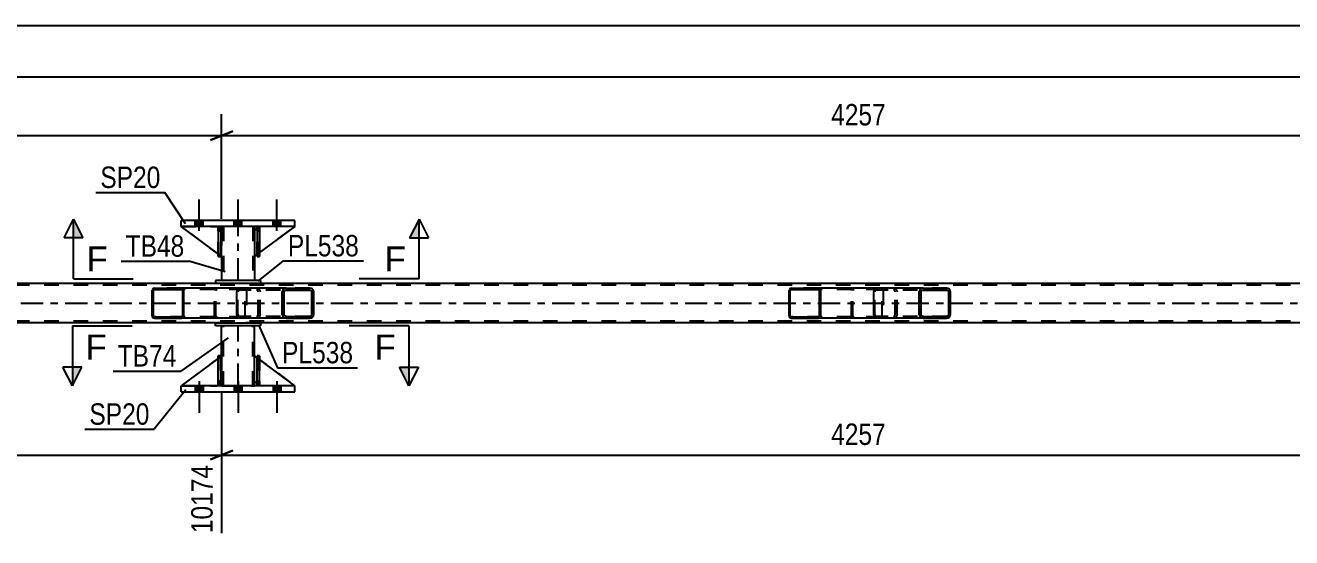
# Model space of a CAD drawing. Header units: millimetres. Extents: x 0 to 841, y 0 to 594.
# Drawn here: x 476 to 645.3, y 216.7 to 285.2 of the extents above; entities that cross this region are included whole.
import ezdxf

# ---------------------------------------------------------------- set-up
doc = ezdxf.new("R2010")
doc.units = ezdxf.units.MM
doc.linetypes.add('DXK_LINE_DOT2', pattern=[3.9198, 1.9599, -1.9599])
doc.linetypes.add('DXK_LINE_DOT3', pattern=[5.9187, 2.979, -0.9799, 0.9799, -0.9799])
doc.styles.add('Arial', font='ARIAL.TTF', dxfattribs={"height": 0.2})
doc.styles.add('Arial Narrow', font='ARIALN.TTF', dxfattribs={"height": 0.2})

# ---------------------------------------------------------------- blocks, each defined once
blk = doc.blocks.new('Part-814748373-2548 - 2466')
at = {"color": 2, "linetype": 'Continuous'}
for p, q in [((770.57, 250.69), (108.46, 250.69)), ((501.45, 245.41), (252.05, 245.41)), ((671.72, 245.41), (507.45, 245.41))]:
    blk.add_line(p, q, dxfattribs=at)
at = {"color": 7, "linetype": 'DXK_LINE_DOT2'}
for p, q in [((770.57, 250.45), (108.46, 250.45)), ((770.57, 245.65), (108.46, 245.65)), ((507.45, 245.41), (501.45, 245.41))]:
    blk.add_line(p, q, dxfattribs=at)
at = {"color": 7, "linetype": 'DXK_LINE_DOT3'}
blk.add_line((108.46, 248.05), (770.57, 248.05), dxfattribs=at)
blk = doc.blocks.new('Bolt-814748373-2501 - 2466')
at = {"linetype": 'Continuous'}
for points in [[(498.73, 258.3), (499.77, 258.3), (499.77, 259.1), (498.73, 259.1)], [(498.73, 258.3), (499.77, 258.3), (499.77, 259.1), (498.73, 259.1)], [(498.73, 258.3), (499.77, 258.3), (499.77, 259.1), (498.73, 259.1)], [(503.93, 258.3), (504.97, 258.3), (504.97, 259.1), (503.93, 259.1)], [(503.93, 258.3), (504.97, 258.3), (504.97, 259.1), (503.93, 259.1)], [(509.13, 258.3), (510.17, 258.3), (510.17, 259.1), (509.13, 259.1)], [(509.13, 258.3), (510.17, 258.3), (510.17, 259.1), (509.13, 259.1)], [(509.13, 258.3), (510.17, 258.3), (510.17, 259.1), (509.13, 259.1)]]:
    blk.add_hatch(color=1, dxfattribs=at).paths.add_polyline_path(points)
at = {"color": 1, "linetype": 'Continuous'}
for p, q in [((499.25, 257.7), (499.25, 261.9)), ((499.25, 257.7), (499.25, 261.9)), ((499.25, 257.7), (499.25, 261.9)), ((504.45, 257.7), (504.45, 261.9)), ((504.45, 257.7), (504.45, 261.9)), ((509.65, 257.7), (509.65, 261.9)), ((509.65, 257.7), (509.65, 261.9)), ((509.65, 257.7), (509.65, 261.9)), ((498.73, 258.3), (498.73, 259.1)), ((498.73, 258.3), (498.73, 259.1)), ((498.73, 258.3), (498.73, 259.1)), ((499.77, 258.3), (499.77, 259.1)), ((499.77, 258.3), (499.77, 259.1)), ((499.77, 258.3), (499.77, 259.1)), ((503.93, 258.3), (503.93, 259.1)), ((503.93, 258.3), (503.93, 259.1)), ((504.97, 258.3), (504.97, 259.1)), ((504.97, 258.3), (504.97, 259.1)), ((509.13, 258.3), (509.13, 259.1)), ((509.13, 258.3), (509.13, 259.1)), ((509.13, 258.3), (509.13, 259.1)), ((510.17, 258.3), (510.17, 259.1)), ((510.17, 258.3), (510.17, 259.1)), ((510.17, 258.3), (510.17, 259.1))]:
    blk.add_line(p, q, dxfattribs=at)
blk = doc.blocks.new('Bolt-814748373-2502 - 2466')
at = {"linetype": 'Continuous'}
for points in [[(499.77, 237.01), (498.73, 237.01), (498.73, 236.21), (499.77, 236.21)], [(499.77, 237.01), (498.73, 237.01), (498.73, 236.21), (499.77, 236.21)], [(499.77, 237.01), (498.73, 237.01), (498.73, 236.21), (499.77, 236.21)], [(504.97, 237.01), (503.93, 237.01), (503.93, 236.21), (504.97, 236.21)], [(504.97, 237.01), (503.93, 237.01), (503.93, 236.21), (504.97, 236.21)], [(510.17, 237.01), (509.13, 237.01), (509.13, 236.21), (510.17, 236.21)], [(510.17, 237.01), (509.13, 237.01), (509.13, 236.21), (510.17, 236.21)], [(510.17, 237.01), (509.13, 237.01), (509.13, 236.21), (510.17, 236.21)]]:
    blk.add_hatch(color=1, dxfattribs=at).paths.add_polyline_path(points)
at = {"color": 1, "linetype": 'Continuous'}
for p, q in [((498.73, 237.01), (498.73, 236.21)), ((498.73, 237.01), (498.73, 236.21)), ((498.73, 237.01), (498.73, 236.21)), ((499.25, 237.61), (499.25, 233.41)), ((499.25, 237.61), (499.25, 233.41)), ((499.25, 237.61), (499.25, 233.41)), ((499.77, 237.01), (499.77, 236.21)), ((499.77, 237.01), (499.77, 236.21)), ((499.77, 237.01), (499.77, 236.21)), ((503.93, 237.01), (503.93, 236.21)), ((503.93, 237.01), (503.93, 236.21)), ((504.45, 237.61), (504.45, 233.41)), ((504.45, 237.61), (504.45, 233.41)), ((504.97, 237.01), (504.97, 236.21)), ((504.97, 237.01), (504.97, 236.21)), ((509.13, 237.01), (509.13, 236.21)), ((509.13, 237.01), (509.13, 236.21)), ((509.13, 237.01), (509.13, 236.21)), ((509.65, 237.61), (509.65, 233.41)), ((509.65, 237.61), (509.65, 233.41)), ((509.65, 237.61), (509.65, 233.41)), ((510.17, 237.01), (510.17, 236.21)), ((510.17, 237.01), (510.17, 236.21)), ((510.17, 237.01), (510.17, 236.21))]:
    blk.add_line(p, q, dxfattribs=at)
blk = doc.blocks.new('Part-814748373-2606 - 2466')
at = {"color": 7, "linetype": 'DXK_LINE_DOT2'}
for p, q in [((502.25, 254.3), (496.85, 258.3)), ((496.85, 258.3), (501.65, 258.3)), ((501.65, 258.3), (502.25, 257.7)), ((502.25, 257.7), (501.65, 258.3)), ((502.25, 257.7), (502.25, 254.3)), ((502.25, 257.7), (502.25, 257.7)), ((502.25, 257.7), (502.25, 254.3))]:
    blk.add_line(p, q, dxfattribs=at)
blk = doc.blocks.new('Part-814748373-2532 - 2466')
at = {"linetype": 'Continuous'}
h = blk.add_hatch(dxfattribs=at)
h.set_pattern_fill('', scale=0.7, style=0, pattern_type=0)
h.set_pattern_definition([(45, (497.1944, 249.8544), (-1.57154, 1.57154), [])])
h.paths.add_polyline_path([(497.22, 249.73), (497.19, 249.85), (497.12, 249.96), (497.01, 250.03), (496.88, 250.05), (493.3, 250.05), (493.17, 250.03), (493.06, 249.96), (492.99, 249.85), (492.96, 249.73), (492.96, 246.37), (492.99, 246.25), (493.06, 246.15), (493.17, 246.08), (493.3, 246.05), (496.88, 246.05), (497.01, 246.08), (497.12, 246.15), (497.19, 246.25), (497.22, 246.37)])
h.paths.add_polyline_path([(497.04, 246.31), (497, 246.26), (496.94, 246.22), (496.88, 246.21), (493.3, 246.21), (493.24, 246.22), (493.18, 246.26), (493.15, 246.31), (493.13, 246.37), (493.13, 249.73), (493.15, 249.79), (493.18, 249.85), (493.24, 249.88), (493.3, 249.89), (496.88, 249.89), (496.94, 249.88), (497, 249.85), (497.04, 249.79), (497.05, 249.73), (497.05, 246.37)])
at = {"color": 2, "linetype": 'Continuous'}
for p, q in [((492.99, 249.85), (492.96, 249.73)), ((492.96, 246.37), (492.96, 249.73)), ((493.13, 249.73), (493.15, 249.79)), ((493.13, 246.37), (493.13, 249.73)), ((493.15, 249.79), (493.18, 249.85)), ((493.3, 250.05), (493.17, 250.03)), ((493.18, 249.85), (493.24, 249.88)), ((493.24, 249.88), (493.3, 249.89)), ((493.3, 250.05), (496.88, 250.05)), ((493.3, 249.89), (496.88, 249.89)), ((504.58, 250.05), (496.88, 250.05)), ((497.01, 250.03), (496.88, 250.05)), ((496.88, 249.89), (496.94, 249.88)), ((496.94, 249.88), (497, 249.85)), ((497, 249.85), (497.04, 249.79)), ((497.04, 249.79), (497.05, 249.73)), ((497.05, 246.37), (497.05, 249.73)), ((497.22, 249.73), (497.19, 249.85)), ((497.22, 246.37), (497.22, 249.73)), ((492.96, 246.37), (492.99, 246.25)), ((493.15, 246.31), (493.13, 246.37)), ((493.18, 246.26), (493.15, 246.31)), ((493.17, 246.08), (493.3, 246.05)), ((493.24, 246.22), (493.18, 246.26)), ((493.3, 246.21), (493.24, 246.22)), ((493.3, 246.21), (496.88, 246.21)), ((493.3, 246.05), (496.88, 246.05)), ((496.94, 246.22), (496.88, 246.21)), ((496.88, 246.05), (497.01, 246.08)), ((504.58, 246.05), (496.88, 246.05)), ((497, 246.26), (496.94, 246.22)), ((497.04, 246.31), (497, 246.26)), ((497.05, 246.37), (497.04, 246.31)), ((497.19, 246.25), (497.22, 246.37))]:
    blk.add_line(p, q, dxfattribs=at)
at = {"color": 7, "linetype": 'DXK_LINE_DOT2'}
for p, q in [((496.88, 250.05), (493.3, 250.05)), ((505.23, 249.89), (493.3, 249.89)), ((501.31, 249.73), (501.34, 249.85)), ((501.31, 246.37), (501.31, 249.73)), ((501.5, 249.79), (501.48, 249.73)), ((501.48, 246.37), (501.48, 249.73)), ((501.53, 249.85), (501.5, 249.79)), ((501.52, 250.03), (501.65, 250.05)), ((501.53, 249.85), (501.55, 249.85)), ((501.55, 249.85), (501.59, 249.88)), ((501.59, 249.88), (501.65, 249.89)), ((505.23, 250.05), (504.58, 250.05)), ((505.23, 250.05), (505.36, 250.03)), ((505.29, 249.88), (505.23, 249.89)), ((505.35, 249.85), (505.29, 249.88)), ((505.39, 249.79), (505.35, 249.85)), ((505.4, 249.73), (505.39, 249.79)), ((505.4, 246.37), (505.4, 249.73)), ((505.54, 249.85), (505.56, 249.76)), ((505.56, 249.76), (505.57, 249.73)), ((505.57, 249.73), (505.57, 246.37)), ((505.23, 246.21), (493.3, 246.21)), ((496.88, 246.05), (493.3, 246.05)), ((501.34, 246.25), (501.31, 246.37)), ((501.48, 246.37), (501.5, 246.31)), ((501.5, 246.31), (501.53, 246.26)), ((501.65, 246.05), (501.52, 246.08)), ((501.53, 246.26), (501.55, 246.25)), ((501.55, 246.25), (501.59, 246.22)), ((501.59, 246.22), (501.65, 246.21)), ((505.23, 246.05), (504.58, 246.05)), ((505.23, 246.21), (505.29, 246.22)), ((505.36, 246.08), (505.23, 246.05)), ((505.29, 246.22), (505.35, 246.26)), ((505.35, 246.26), (505.39, 246.31)), ((505.39, 246.31), (505.4, 246.37)), ((505.57, 246.37), (505.54, 246.25))]:
    blk.add_line(p, q, dxfattribs=at)
at = {"color": 2, "linetype": 'Continuous'}
for centre, start, end in [((493.29, 249.72), 110.7583, 155.68), ((496.89, 249.72), 24.32, 69.2417), ((493.29, 246.39), 204.32, 249.2417), ((496.89, 246.39), 290.7583, 335.68)]:
    blk.add_arc(centre, 0.331, start, end, dxfattribs=at)
at = {"color": 7, "linetype": 'DXK_LINE_DOT2'}
for centre, start, end in [((501.64, 249.72), 110.7583, 155.68), ((505.24, 249.72), 24.32, 69.2417), ((501.64, 246.39), 204.32, 249.2417), ((505.24, 246.39), 290.7583, 335.68)]:
    blk.add_arc(centre, 0.331, start, end, dxfattribs=at)
blk = doc.blocks.new('Part-814748373-2603 - 2466')
at = {"color": 7, "linetype": 'DXK_LINE_DOT2'}
for p, q in [((501.81, 257.7), (501.81, 258.3)), ((501.81, 258.3), (501.81, 258.3)), ((501.81, 258.3), (501.81, 254.3)), ((502.13, 258.3), (501.81, 258.3)), ((501.81, 254.3), (501.81, 257.7)), ((501.81, 257.7), (502.13, 257.7)), ((502.13, 257.7), (502.13, 258.3)), ((502.13, 254.3), (502.13, 258.3)), ((502.13, 257.7), (502.13, 254.3)), ((501.81, 254.3), (502.13, 254.3))]:
    blk.add_line(p, q, dxfattribs=at)
blk = doc.blocks.new('Part-814748373-2605 - 2466')
at = {"color": 2, "linetype": 'Continuous'}
for p, q in [((502.13, 258.3), (501.81, 258.3)), ((501.81, 258.3), (501.81, 254.3)), ((502.13, 258.3), (502.13, 258.3)), ((502.13, 258.3), (502.13, 254.3)), ((502.13, 254.3), (501.81, 254.3))]:
    blk.add_line(p, q, dxfattribs=at)
at = {"color": 7, "linetype": 'DXK_LINE_DOT2'}
for p, q in [((501.81, 257.7), (501.81, 258.3)), ((502.13, 257.7), (501.81, 257.7)), ((501.81, 257.7), (501.81, 254.3)), ((502.13, 257.7), (502.13, 258.3)), ((502.13, 258.3), (502.13, 258.3)), ((502.13, 254.3), (502.13, 257.7))]:
    blk.add_line(p, q, dxfattribs=at)
blk = doc.blocks.new('Part-814748373-2607 - 2466')
at = {"color": 2, "linetype": 'Continuous'}
for p, q in [((501.81, 254.63), (496.85, 258.3)), ((501.81, 258.15), (501.65, 258.3)), ((502.25, 257.7), (502.13, 257.83)), ((502.25, 257.7), (502.25, 257.7)), ((502.25, 254.3), (502.25, 257.7)), ((502.13, 254.4), (502.25, 254.3)), ((502.25, 254.3), (502.25, 254.3))]:
    blk.add_line(p, q, dxfattribs=at)
at = {"color": 7, "linetype": 'DXK_LINE_DOT2'}
for p, q in [((501.65, 258.3), (496.85, 258.3)), ((501.65, 258.3), (502.25, 257.7)), ((502.13, 257.83), (501.81, 258.15)), ((502.25, 257.7), (502.25, 254.3)), ((502.13, 254.4), (501.81, 254.63))]:
    blk.add_line(p, q, dxfattribs=at)
blk = doc.blocks.new('Part-814748373-2608 - 2466')
at = {"color": 7, "linetype": 'DXK_LINE_DOT2'}
for p, q in [((507.25, 258.3), (506.65, 257.7)), ((506.65, 254.3), (512.05, 258.3)), ((506.65, 257.7), (506.65, 254.3)), ((512.05, 258.3), (507.25, 258.3))]:
    blk.add_line(p, q, dxfattribs=at)
blk = doc.blocks.new('Part-814748373-2627 - 2466')
at = {"color": 7, "linetype": 'DXK_LINE_DOT2'}
for p, q in [((507.01, 257.7), (507.01, 258.3)), ((507.01, 258.3), (507.01, 258.3)), ((507.01, 258.3), (507.01, 254.3)), ((507.33, 258.3), (507.01, 258.3)), ((507.01, 254.3), (507.01, 257.7)), ((507.01, 257.7), (507.33, 257.7)), ((507.33, 257.7), (507.33, 258.3)), ((507.33, 254.3), (507.33, 258.3)), ((507.33, 257.7), (507.33, 254.3)), ((507.01, 254.3), (507.33, 254.3))]:
    blk.add_line(p, q, dxfattribs=at)
blk = doc.blocks.new('Part-814748373-2685 - 2466')
at = {"color": 2, "linetype": 'Continuous'}
for p, q in [((507.33, 258.3), (507.01, 258.3)), ((507.01, 258.3), (507.01, 254.3)), ((507.33, 258.3), (507.33, 258.3)), ((507.33, 258.3), (507.33, 254.3)), ((507.33, 254.3), (507.01, 254.3))]:
    blk.add_line(p, q, dxfattribs=at)
at = {"color": 7, "linetype": 'DXK_LINE_DOT2'}
for p, q in [((507.01, 257.7), (507.01, 258.3)), ((507.33, 257.7), (507.01, 257.7)), ((507.01, 257.7), (507.01, 254.3)), ((507.33, 257.7), (507.33, 258.3)), ((507.33, 258.3), (507.33, 258.3)), ((507.33, 254.3), (507.33, 257.7))]:
    blk.add_line(p, q, dxfattribs=at)
blk = doc.blocks.new('Part-814748373-2690 - 2466')
at = {"color": 2, "linetype": 'Continuous'}
for p, q in [((502.25, 241.01), (502.25, 245.01)), ((506.65, 241.01), (506.65, 245.01)), ((502.25, 237.01), (502.25, 237.61)), ((506.65, 237.01), (506.65, 237.61))]:
    blk.add_line(p, q, dxfattribs=at)
at = {"color": 7, "linetype": 'DXK_LINE_DOT2'}
for p, q in [((506.65, 245.01), (502.25, 245.01)), ((502.49, 237.01), (502.49, 245.01)), ((506.41, 237.01), (506.41, 245.01)), ((502.25, 237.61), (502.25, 241.01)), ((506.65, 237.61), (506.65, 241.01)), ((502.25, 237.01), (506.65, 237.01))]:
    blk.add_line(p, q, dxfattribs=at)
at = {"color": 7, "linetype": 'DXK_LINE_DOT3'}
blk.add_line((504.45, 237.01), (504.45, 245.01), dxfattribs=at)
blk = doc.blocks.new('Part-814748373-2695 - 2466')
at = {"color": 2, "linetype": 'Continuous'}
for p, q in [((501.45, 245.41), (507.45, 245.41)), ((501.45, 245.01), (501.45, 245.41)), ((507.45, 245.01), (501.45, 245.01)), ((507.45, 245.41), (507.45, 245.01))]:
    blk.add_line(p, q, dxfattribs=at)
blk = doc.blocks.new('Part-814748373-2700 - 2466')
at = {"color": 2, "linetype": 'Continuous'}
for p, q in [((507.45, 251.1), (501.45, 251.1)), ((501.45, 251.1), (501.45, 250.7)), ((507.45, 250.7), (501.45, 250.7)), ((507.45, 251.1), (507.45, 250.7))]:
    blk.add_line(p, q, dxfattribs=at)
blk = doc.blocks.new('Part-814748373-2705 - 2466')
at = {"color": 2, "linetype": 'Continuous'}
for p, q in [((502.25, 258.3), (502.25, 257.7)), ((506.65, 258.3), (506.65, 257.7)), ((502.25, 254.3), (502.25, 251.1)), ((506.65, 254.3), (506.65, 251.1))]:
    blk.add_line(p, q, dxfattribs=at)
at = {"color": 7, "linetype": 'DXK_LINE_DOT2'}
for p, q in [((506.65, 258.3), (502.25, 258.3)), ((502.25, 257.7), (502.25, 254.3)), ((502.49, 258.3), (502.49, 251.1)), ((506.41, 258.3), (506.41, 251.1)), ((506.65, 257.7), (506.65, 254.3)), ((506.65, 251.1), (502.25, 251.1))]:
    blk.add_line(p, q, dxfattribs=at)
at = {"color": 7, "linetype": 'DXK_LINE_DOT3'}
blk.add_line((504.45, 251.1), (504.45, 258.3), dxfattribs=at)
blk = doc.blocks.new('Part-814748373-2712 - 2466')
at = {"color": 2, "linetype": 'Continuous'}
for p, q in [((507.01, 237.01), (507.01, 241.01)), ((507.01, 241.01), (507.33, 241.01)), ((507.33, 237.01), (507.33, 241.01)), ((507.01, 237.01), (507.01, 237.01)), ((507.33, 237.01), (507.01, 237.01))]:
    blk.add_line(p, q, dxfattribs=at)
at = {"color": 7, "linetype": 'DXK_LINE_DOT2'}
for p, q in [((507.01, 241.01), (507.01, 237.61)), ((507.33, 237.61), (507.33, 241.01)), ((507.01, 237.61), (507.01, 237.01)), ((507.01, 237.61), (507.33, 237.61)), ((507.33, 237.01), (507.33, 237.61)), ((507.33, 237.01), (507.33, 237.01))]:
    blk.add_line(p, q, dxfattribs=at)
blk = doc.blocks.new('Part-814748373-2714 - 2466')
at = {"color": 7, "linetype": 'DXK_LINE_DOT2'}
for p, q in [((507.33, 241.01), (507.01, 241.01)), ((507.01, 237.61), (507.01, 241.01)), ((507.01, 237.01), (507.01, 241.01)), ((507.33, 241.01), (507.33, 237.61)), ((507.33, 237.01), (507.33, 241.01)), ((507.33, 237.61), (507.01, 237.61)), ((507.01, 237.01), (507.01, 237.61)), ((507.33, 237.01), (507.01, 237.01)), ((507.33, 237.61), (507.33, 237.01)), ((507.33, 237.01), (507.33, 237.01))]:
    blk.add_line(p, q, dxfattribs=at)
blk = doc.blocks.new('Part-814748373-2731 - 2466')
at = {"color": 2, "linetype": 'Continuous'}
for p, q in [((496.85, 258.3), (496.85, 259.1)), ((512.05, 259.1), (496.85, 259.1)), ((512.05, 258.3), (512.05, 259.1)), ((512.05, 258.3), (496.85, 258.3))]:
    blk.add_line(p, q, dxfattribs=at)
at = {"color": 7, "linetype": 'DXK_LINE_DOT2'}
for p, q in [((496.85, 258.3), (496.85, 259.1)), ((512.05, 258.3), (512.05, 259.1))]:
    blk.add_line(p, q, dxfattribs=at)
blk = doc.blocks.new('Part-814748373-2736 - 2466')
at = {"color": 2, "linetype": 'Continuous'}
for p, q in [((496.85, 236.21), (496.85, 237.01)), ((512.05, 237.01), (496.85, 237.01)), ((512.05, 236.21), (512.05, 237.01)), ((496.85, 236.21), (512.05, 236.21))]:
    blk.add_line(p, q, dxfattribs=at)
at = {"color": 7, "linetype": 'DXK_LINE_DOT2'}
for p, q in [((496.85, 236.21), (496.85, 237.01)), ((512.05, 236.21), (512.05, 237.01))]:
    blk.add_line(p, q, dxfattribs=at)
blk = doc.blocks.new('Part-814748373-2737 - 2466')
at = {"color": 2, "linetype": 'Continuous'}
for p, q in [((506.65, 237.61), (506.65, 241.01)), ((507.01, 240.75), (506.65, 241.01)), ((512.05, 237.01), (507.33, 240.51)), ((507.01, 237.26), (506.65, 237.61))]:
    blk.add_line(p, q, dxfattribs=at)
at = {"color": 7, "linetype": 'DXK_LINE_DOT2'}
for p, q in [((507.33, 240.51), (507.01, 240.75)), ((507.25, 237.01), (507.01, 237.26)), ((512.05, 237.01), (507.25, 237.01)), ((512.05, 237.01), (512.05, 237.01)), ((512.05, 237.01), (512.05, 237.01))]:
    blk.add_line(p, q, dxfattribs=at)
blk = doc.blocks.new('Part-814748373-2738 - 2466')
at = {"color": 7, "linetype": 'DXK_LINE_DOT2'}
for p, q in [((506.65, 237.61), (506.65, 241.01)), ((506.65, 241.01), (512.05, 237.01)), ((507.25, 237.01), (506.65, 237.61)), ((512.05, 237.01), (507.25, 237.01))]:
    blk.add_line(p, q, dxfattribs=at)
blk = doc.blocks.new('Part-814748373-2739 - 2466')
at = {"color": 2, "linetype": 'Continuous'}
for p, q in [((501.81, 240.68), (496.85, 237.01)), ((502.25, 241.01), (502.13, 240.92)), ((502.25, 237.61), (502.25, 241.01)), ((501.81, 237.17), (501.65, 237.01)), ((502.25, 237.61), (502.13, 237.49)), ((502.25, 237.61), (502.25, 237.61))]:
    blk.add_line(p, q, dxfattribs=at)
at = {"color": 7, "linetype": 'DXK_LINE_DOT2'}
for p, q in [((502.13, 240.92), (501.81, 240.68)), ((502.25, 237.61), (502.25, 241.01)), ((496.85, 237.01), (501.65, 237.01)), ((502.25, 237.61), (501.65, 237.01)), ((502.13, 237.49), (501.81, 237.17))]:
    blk.add_line(p, q, dxfattribs=at)
blk = doc.blocks.new('Part-814748373-2742 - 2466')
at = {"linetype": 'Continuous'}
h = blk.add_hatch(dxfattribs=at)
h.set_pattern_fill('', scale=0.7, style=0, pattern_type=0)
h.set_pattern_definition([(45, (514.5263, 249.7557), (-1.57154, 1.57154), [])])
h.paths.add_polyline_path([(514.56, 249.57), (514.53, 249.76), (514.42, 249.91), (514.25, 250.02), (514.06, 250.05), (510.88, 250.05), (510.69, 250.02), (510.52, 249.91), (510.41, 249.76), (510.37, 249.57), (510.37, 246.53), (510.41, 246.35), (510.52, 246.19), (510.69, 246.09), (510.88, 246.05), (514.06, 246.05), (514.25, 246.09), (514.42, 246.19), (514.53, 246.35), (514.56, 246.53)])
h.paths.add_polyline_path([(514.29, 246.44), (514.24, 246.36), (514.16, 246.31), (514.06, 246.29), (510.88, 246.29), (510.78, 246.31), (510.7, 246.36), (510.65, 246.44), (510.63, 246.53), (510.63, 249.57), (510.65, 249.66), (510.7, 249.74), (510.78, 249.79), (510.88, 249.81), (514.06, 249.81), (514.16, 249.79), (514.24, 249.74), (514.29, 249.66), (514.31, 249.57), (514.31, 246.53)])
at = {"color": 2, "linetype": 'Continuous'}
for p, q in [((504.31, 249.57), (504.33, 249.76)), ((504.31, 246.53), (504.31, 249.57)), ((504.33, 249.76), (504.39, 249.91)), ((504.39, 249.91), (504.47, 250.02)), ((504.47, 250.02), (504.58, 250.05)), ((510.88, 250.05), (504.58, 250.05)), ((510.41, 249.76), (510.37, 249.57)), ((510.37, 246.53), (510.37, 249.57)), ((510.63, 249.57), (510.65, 249.66)), ((510.63, 246.53), (510.63, 249.57)), ((510.65, 249.66), (510.7, 249.74)), ((510.88, 250.05), (510.69, 250.02)), ((510.7, 249.74), (510.78, 249.79)), ((510.78, 249.79), (510.88, 249.81)), ((510.88, 250.05), (514.06, 250.05)), ((510.88, 249.81), (514.06, 249.81)), ((514.25, 250.02), (514.06, 250.05)), ((514.06, 249.81), (514.16, 249.79)), ((514.16, 249.79), (514.24, 249.74)), ((514.24, 249.74), (514.29, 249.66)), ((514.29, 249.66), (514.31, 249.57)), ((514.31, 246.53), (514.31, 249.57)), ((514.56, 249.57), (514.53, 249.76)), ((514.56, 246.53), (514.56, 249.57)), ((504.33, 246.35), (504.31, 246.53)), ((504.39, 246.19), (504.33, 246.35)), ((504.47, 246.09), (504.39, 246.19)), ((504.58, 246.05), (504.47, 246.09)), ((510.88, 246.05), (504.58, 246.05)), ((510.37, 246.53), (510.41, 246.35)), ((510.65, 246.44), (510.63, 246.53)), ((510.7, 246.36), (510.65, 246.44)), ((510.69, 246.09), (510.88, 246.05)), ((510.78, 246.31), (510.7, 246.36)), ((510.88, 246.29), (510.78, 246.31)), ((510.88, 246.29), (514.06, 246.29)), ((510.88, 246.05), (514.06, 246.05)), ((514.16, 246.31), (514.06, 246.29)), ((514.06, 246.05), (514.25, 246.09)), ((514.24, 246.36), (514.16, 246.31)), ((514.29, 246.44), (514.24, 246.36)), ((514.31, 246.53), (514.29, 246.44)), ((514.53, 246.35), (514.56, 246.53))]:
    blk.add_line(p, q, dxfattribs=at)
at = {"color": 7, "linetype": 'DXK_LINE_DOT2'}
for p, q in [((504.45, 249.66), (504.44, 249.57)), ((504.44, 246.53), (504.44, 249.57)), ((504.48, 249.74), (504.45, 249.66)), ((504.53, 249.79), (504.48, 249.74)), ((504.58, 249.81), (504.53, 249.79)), ((514.06, 249.81), (504.58, 249.81)), ((505.57, 249.81), (505.57, 250.05)), ((506.91, 250.05), (507.1, 250.02)), ((507.01, 249.79), (506.91, 249.81)), ((507.09, 249.74), (507.01, 249.79)), ((507.14, 249.66), (507.09, 249.74)), ((507.16, 249.57), (507.14, 249.66)), ((507.16, 246.53), (507.16, 249.57)), ((507.38, 249.76), (507.41, 249.57)), ((507.41, 246.53), (507.41, 249.57)), ((514.06, 250.05), (510.88, 250.05)), ((504.44, 246.53), (504.45, 246.44)), ((504.45, 246.44), (504.48, 246.36)), ((504.48, 246.36), (504.53, 246.31)), ((504.53, 246.31), (504.58, 246.29)), ((514.06, 246.29), (504.58, 246.29)), ((505.57, 246.05), (505.57, 246.29)), ((506.91, 246.29), (507.01, 246.31)), ((507.1, 246.09), (506.91, 246.05)), ((507.01, 246.31), (507.09, 246.36)), ((507.09, 246.36), (507.14, 246.44)), ((507.14, 246.44), (507.16, 246.53)), ((507.41, 246.53), (507.38, 246.35)), ((514.06, 246.05), (510.88, 246.05))]:
    blk.add_line(p, q, dxfattribs=at)
for centre, start, end in [((506.93, 249.56), 23.8494, 68.8059), ((506.93, 246.55), 291.1941, 336.1506)]:
    blk.add_arc(centre, 0.492, start, end, dxfattribs=at)
at = {"color": 2, "linetype": 'Continuous'}
for centre, start, end in [((510.86, 249.56), 111.1941, 156.1506), ((514.08, 249.56), 23.8494, 68.8059), ((510.86, 246.55), 203.8494, 248.8059), ((514.08, 246.55), 291.1941, 336.1506)]:
    blk.add_arc(centre, 0.492, start, end, dxfattribs=at)
blk = doc.blocks.new('Part-814748373-2743 - 2466')
at = {"linetype": 'Continuous'}
h = blk.add_hatch(dxfattribs=at)
h.set_pattern_fill('', scale=0.7, style=0, pattern_type=0)
h.set_pattern_definition([(45, (582.3286, 249.8544), (-1.57154, 1.57154), [])])
h.paths.add_polyline_path([(582.35, 249.73), (582.33, 249.85), (582.25, 249.96), (582.14, 250.03), (582.01, 250.05), (578.44, 250.05), (578.31, 250.03), (578.2, 249.96), (578.12, 249.85), (578.1, 249.73), (578.1, 246.37), (578.12, 246.25), (578.2, 246.15), (578.31, 246.08), (578.44, 246.05), (582.01, 246.05), (582.14, 246.08), (582.25, 246.15), (582.33, 246.25), (582.35, 246.37)])
h.paths.add_polyline_path([(582.17, 246.31), (582.13, 246.26), (582.08, 246.22), (582.01, 246.21), (578.44, 246.21), (578.37, 246.22), (578.32, 246.26), (578.28, 246.31), (578.27, 246.37), (578.27, 249.73), (578.28, 249.79), (578.32, 249.85), (578.37, 249.88), (578.44, 249.89), (582.01, 249.89), (582.08, 249.88), (582.13, 249.85), (582.17, 249.79), (582.18, 249.73), (582.18, 246.37)])
at = {"color": 2, "linetype": 'Continuous'}
for p, q in [((578.12, 249.85), (578.1, 249.73)), ((578.1, 246.37), (578.1, 249.73)), ((578.27, 249.73), (578.28, 249.79)), ((578.27, 246.37), (578.27, 249.73)), ((578.28, 249.79), (578.32, 249.85)), ((578.44, 250.05), (578.31, 250.03)), ((578.32, 249.85), (578.37, 249.88)), ((578.37, 249.88), (578.44, 249.89)), ((578.44, 250.05), (582.01, 250.05)), ((578.44, 249.89), (582.01, 249.89)), ((589.71, 250.05), (582.01, 250.05)), ((582.14, 250.03), (582.01, 250.05)), ((582.01, 249.89), (582.08, 249.88)), ((582.08, 249.88), (582.13, 249.85)), ((582.13, 249.85), (582.17, 249.79)), ((582.17, 249.79), (582.18, 249.73)), ((582.18, 246.37), (582.18, 249.73)), ((582.35, 249.73), (582.33, 249.85)), ((582.35, 246.37), (582.35, 249.73)), ((578.1, 246.37), (578.12, 246.25)), ((578.28, 246.31), (578.27, 246.37)), ((578.32, 246.26), (578.28, 246.31)), ((578.31, 246.08), (578.44, 246.05)), ((578.37, 246.22), (578.32, 246.26)), ((578.44, 246.21), (578.37, 246.22)), ((578.44, 246.21), (582.01, 246.21)), ((578.44, 246.05), (582.01, 246.05)), ((582.08, 246.22), (582.01, 246.21)), ((582.01, 246.05), (582.14, 246.08)), ((589.71, 246.05), (582.01, 246.05)), ((582.13, 246.26), (582.08, 246.22)), ((582.17, 246.31), (582.13, 246.26)), ((582.18, 246.37), (582.17, 246.31)), ((582.33, 246.25), (582.35, 246.37))]:
    blk.add_line(p, q, dxfattribs=at)
at = {"color": 7, "linetype": 'DXK_LINE_DOT2'}
for p, q in [((582.01, 250.05), (578.44, 250.05)), ((590.36, 249.89), (578.44, 249.89)), ((586.45, 249.73), (586.47, 249.85)), ((586.45, 246.37), (586.45, 249.73)), ((586.63, 249.79), (586.62, 249.73)), ((586.62, 246.37), (586.62, 249.73)), ((586.67, 249.85), (586.63, 249.79)), ((586.66, 250.03), (586.79, 250.05)), ((586.67, 249.85), (586.68, 249.85)), ((586.68, 249.85), (586.72, 249.88)), ((586.72, 249.88), (586.79, 249.89)), ((590.36, 250.05), (589.71, 250.05)), ((590.36, 250.05), (590.49, 250.03)), ((590.43, 249.88), (590.36, 249.89)), ((590.48, 249.85), (590.43, 249.88)), ((590.52, 249.79), (590.48, 249.85)), ((590.53, 249.73), (590.52, 249.79)), ((590.53, 246.37), (590.53, 249.73)), ((590.68, 249.85), (590.7, 249.76)), ((590.7, 249.76), (590.7, 249.73)), ((590.7, 249.73), (590.7, 246.37)), ((590.36, 246.21), (578.44, 246.21)), ((582.01, 246.05), (578.44, 246.05)), ((586.47, 246.25), (586.45, 246.37)), ((586.62, 246.37), (586.63, 246.31)), ((586.63, 246.31), (586.67, 246.26)), ((586.79, 246.05), (586.66, 246.08)), ((586.67, 246.26), (586.68, 246.25)), ((586.68, 246.25), (586.72, 246.22)), ((586.72, 246.22), (586.79, 246.21)), ((590.36, 246.05), (589.71, 246.05)), ((590.36, 246.21), (590.43, 246.22)), ((590.49, 246.08), (590.36, 246.05)), ((590.43, 246.22), (590.48, 246.26)), ((590.48, 246.26), (590.52, 246.31)), ((590.52, 246.31), (590.53, 246.37)), ((590.7, 246.37), (590.68, 246.25))]:
    blk.add_line(p, q, dxfattribs=at)
at = {"color": 2, "linetype": 'Continuous'}
for centre, start, end in [((578.43, 249.72), 110.7583, 155.68), ((582.03, 249.72), 24.32, 69.2417), ((578.43, 246.39), 204.32, 249.2417), ((582.03, 246.39), 290.7583, 335.68)]:
    blk.add_arc(centre, 0.331, start, end, dxfattribs=at)
at = {"color": 7, "linetype": 'DXK_LINE_DOT2'}
for centre, start, end in [((586.77, 249.72), 110.7583, 155.68), ((590.38, 249.72), 24.32, 69.2417), ((586.77, 246.39), 204.32, 249.2417), ((590.38, 246.39), 290.7583, 335.68)]:
    blk.add_arc(centre, 0.331, start, end, dxfattribs=at)
blk = doc.blocks.new('Part-814748373-2744 - 2466')
at = {"linetype": 'Continuous'}
h = blk.add_hatch(dxfattribs=at)
h.set_pattern_fill('', scale=0.7, style=0, pattern_type=0)
h.set_pattern_definition([(45, (599.6605, 249.7557), (-1.57154, 1.57154), [])])
h.paths.add_polyline_path([(599.7, 249.57), (599.66, 249.76), (599.55, 249.91), (599.39, 250.02), (599.2, 250.05), (596.01, 250.05), (595.82, 250.02), (595.66, 249.91), (595.55, 249.76), (595.51, 249.57), (595.51, 246.53), (595.55, 246.35), (595.66, 246.19), (595.82, 246.09), (596.01, 246.05), (599.2, 246.05), (599.39, 246.09), (599.55, 246.19), (599.66, 246.35), (599.7, 246.53)])
h.paths.add_polyline_path([(599.43, 246.44), (599.37, 246.36), (599.29, 246.31), (599.2, 246.29), (596.01, 246.29), (595.92, 246.31), (595.83, 246.36), (595.78, 246.44), (595.76, 246.53), (595.76, 249.57), (595.78, 249.66), (595.83, 249.74), (595.92, 249.79), (596.01, 249.81), (599.2, 249.81), (599.29, 249.79), (599.37, 249.74), (599.43, 249.66), (599.45, 249.57), (599.45, 246.53)])
at = {"color": 2, "linetype": 'Continuous'}
for p, q in [((589.44, 249.57), (589.46, 249.76)), ((589.44, 246.53), (589.44, 249.57)), ((589.46, 249.76), (589.52, 249.91)), ((589.52, 249.91), (589.61, 250.02)), ((589.61, 250.02), (589.71, 250.05)), ((596.01, 250.05), (589.71, 250.05)), ((595.55, 249.76), (595.51, 249.57)), ((595.51, 246.53), (595.51, 249.57)), ((595.76, 249.57), (595.78, 249.66)), ((595.76, 246.53), (595.76, 249.57)), ((595.78, 249.66), (595.83, 249.74)), ((596.01, 250.05), (595.82, 250.02)), ((595.83, 249.74), (595.92, 249.79)), ((595.92, 249.79), (596.01, 249.81)), ((596.01, 250.05), (599.2, 250.05)), ((596.01, 249.81), (599.2, 249.81)), ((599.39, 250.02), (599.2, 250.05)), ((599.2, 249.81), (599.29, 249.79)), ((599.29, 249.79), (599.37, 249.74)), ((599.37, 249.74), (599.43, 249.66)), ((599.43, 249.66), (599.45, 249.57)), ((599.45, 246.53), (599.45, 249.57)), ((599.7, 249.57), (599.66, 249.76)), ((599.7, 246.53), (599.7, 249.57)), ((589.46, 246.35), (589.44, 246.53)), ((589.52, 246.19), (589.46, 246.35)), ((589.61, 246.09), (589.52, 246.19)), ((589.71, 246.05), (589.61, 246.09)), ((596.01, 246.05), (589.71, 246.05)), ((595.51, 246.53), (595.55, 246.35)), ((595.78, 246.44), (595.76, 246.53)), ((595.83, 246.36), (595.78, 246.44)), ((595.82, 246.09), (596.01, 246.05)), ((595.92, 246.31), (595.83, 246.36)), ((596.01, 246.29), (595.92, 246.31)), ((596.01, 246.29), (599.2, 246.29)), ((596.01, 246.05), (599.2, 246.05)), ((599.29, 246.31), (599.2, 246.29)), ((599.2, 246.05), (599.39, 246.09)), ((599.37, 246.36), (599.29, 246.31)), ((599.43, 246.44), (599.37, 246.36)), ((599.45, 246.53), (599.43, 246.44)), ((599.66, 246.35), (599.7, 246.53))]:
    blk.add_line(p, q, dxfattribs=at)
at = {"color": 7, "linetype": 'DXK_LINE_DOT2'}
for p, q in [((589.59, 249.66), (589.58, 249.57)), ((589.58, 246.53), (589.58, 249.57)), ((589.62, 249.74), (589.59, 249.66)), ((589.66, 249.79), (589.62, 249.74)), ((589.71, 249.81), (589.66, 249.79)), ((599.2, 249.81), (589.71, 249.81)), ((590.7, 249.81), (590.7, 250.05)), ((592.05, 250.05), (592.24, 250.02)), ((592.14, 249.79), (592.05, 249.81)), ((592.22, 249.74), (592.14, 249.79)), ((592.28, 249.66), (592.22, 249.74)), ((592.3, 249.57), (592.28, 249.66)), ((592.3, 246.53), (592.3, 249.57)), ((592.51, 249.76), (592.55, 249.57)), ((592.55, 246.53), (592.55, 249.57)), ((599.2, 250.05), (596.01, 250.05)), ((589.58, 246.53), (589.59, 246.44)), ((589.59, 246.44), (589.62, 246.36)), ((589.62, 246.36), (589.66, 246.31)), ((589.66, 246.31), (589.71, 246.29)), ((599.2, 246.29), (589.71, 246.29)), ((590.7, 246.05), (590.7, 246.29)), ((592.05, 246.29), (592.14, 246.31)), ((592.24, 246.09), (592.05, 246.05)), ((592.14, 246.31), (592.22, 246.36)), ((592.22, 246.36), (592.28, 246.44)), ((592.28, 246.44), (592.3, 246.53)), ((592.55, 246.53), (592.51, 246.35)), ((599.2, 246.05), (596.01, 246.05))]:
    blk.add_line(p, q, dxfattribs=at)
for centre, start, end in [((592.06, 249.56), 23.8494, 68.8059), ((592.06, 246.55), 291.1941, 336.1506)]:
    blk.add_arc(centre, 0.492, start, end, dxfattribs=at)
at = {"color": 2, "linetype": 'Continuous'}
for centre, start, end in [((596, 249.56), 111.1941, 156.1506), ((599.21, 249.56), 23.8494, 68.8059), ((596, 246.55), 203.8494, 248.8059), ((599.21, 246.55), 291.1941, 336.1506)]:
    blk.add_arc(centre, 0.492, start, end, dxfattribs=at)
blk = doc.blocks.new('Part-814748373-2746 - 2466')
at = {"color": 7, "linetype": 'DXK_LINE_DOT2'}
for p, q in [((502.25, 241.01), (496.85, 237.01)), ((502.25, 237.61), (502.25, 241.01)), ((502.25, 241.01), (502.25, 237.61)), ((496.85, 237.01), (501.65, 237.01)), ((501.65, 237.01), (502.25, 237.61)), ((502.25, 237.61), (501.65, 237.01)), ((502.25, 237.61), (502.25, 237.61))]:
    blk.add_line(p, q, dxfattribs=at)
blk = doc.blocks.new('Part-814748373-2747 - 2466')
at = {"color": 2, "linetype": 'Continuous'}
for p, q in [((501.81, 237.01), (501.81, 241.01)), ((501.81, 241.01), (502.13, 241.01)), ((502.13, 237.01), (502.13, 241.01)), ((501.81, 237.01), (501.81, 237.01)), ((502.13, 237.01), (501.81, 237.01))]:
    blk.add_line(p, q, dxfattribs=at)
at = {"color": 7, "linetype": 'DXK_LINE_DOT2'}
for p, q in [((501.81, 241.01), (501.81, 237.61)), ((502.13, 237.61), (502.13, 241.01)), ((501.81, 237.61), (501.81, 237.01)), ((501.81, 237.61), (502.13, 237.61)), ((502.13, 237.01), (502.13, 237.61)), ((502.13, 237.01), (502.13, 237.01))]:
    blk.add_line(p, q, dxfattribs=at)
blk = doc.blocks.new('Part-814748373-2749 - 2466')
at = {"color": 7, "linetype": 'DXK_LINE_DOT2'}
for p, q in [((502.13, 241.01), (501.81, 241.01)), ((501.81, 237.61), (501.81, 241.01)), ((501.81, 237.01), (501.81, 241.01)), ((502.13, 241.01), (502.13, 237.61)), ((502.13, 237.01), (502.13, 241.01)), ((502.13, 237.61), (501.81, 237.61)), ((501.81, 237.01), (501.81, 237.61)), ((502.13, 237.01), (501.81, 237.01)), ((502.13, 237.61), (502.13, 237.01)), ((502.13, 237.01), (502.13, 237.01))]:
    blk.add_line(p, q, dxfattribs=at)
blk = doc.blocks.new('Part-814748373-2751 - 2466')
at = {"color": 2, "linetype": 'Continuous'}
for p, q in [((507.01, 258.06), (506.65, 257.7)), ((506.65, 257.7), (506.65, 254.3)), ((512.05, 258.3), (507.33, 254.8)), ((507.01, 254.56), (506.65, 254.3))]:
    blk.add_line(p, q, dxfattribs=at)
at = {"color": 7, "linetype": 'DXK_LINE_DOT2'}
for p, q in [((507.25, 258.3), (507.01, 258.06)), ((512.05, 258.3), (507.25, 258.3)), ((507.33, 254.8), (507.01, 254.56))]:
    blk.add_line(p, q, dxfattribs=at)
blk = doc.blocks.new('StraightDimension-814748373-8507 - 2466')
at = {"color": 7, "linetype": 'Continuous'}
blk.add_line((98.24, 278.29), (780.79, 278.29), dxfattribs=at)
blk = doc.blocks.new('StraightDimension-814748373-2820 - 2466')
at = {"color": 7, "linetype": 'Continuous'}
for p, q in [((502.25, 259.3), (502.25, 273.3)), ((500.75, 269.85), (503.75, 271.05)), ((246.85, 270.45), (502.25, 270.45))]:
    blk.add_line(p, q, dxfattribs=at)
blk = doc.blocks.new('StraightDimension-814748373-2826 - 2466')
at = {"color": 7, "linetype": 'Continuous'}
for p, q in [((502.25, 259.3), (502.25, 273.3)), ((503.75, 271.05), (500.75, 269.85)), ((502.25, 270.45), (672.52, 270.45))]:
    blk.add_line(p, q, dxfattribs=at)
at = {"color": 0}
blk.add_wipeout([(591.64, 271.2), (591.64, 275.4), (583.13, 275.4), (583.13, 271.2)], dxfattribs=at)
at = {"color": 3, "style": 'Arial Narrow'}
blk.add_text('4257', height=2.863, dxfattribs=at).set_placement((583.73, 271.8))
blk = doc.blocks.new('StraightDimension-814748373-2795 - 2466')
at = {"color": 7, "linetype": 'Continuous'}
for p, q in [((502.25, 236.01), (502.25, 217.32)), ((246.85, 227.76), (502.25, 227.76)), ((500.75, 227.16), (503.75, 228.36))]:
    blk.add_line(p, q, dxfattribs=at)
at = {"color": 0, "linetype": 'Continuous'}
blk.add_wipeout([(501.65, 227.06), (497.45, 227.06), (497.45, 216.72), (501.65, 216.72)], dxfattribs=at)
at = {"color": 3, "linetype": 'Continuous', "style": 'Arial Narrow'}
blk.add_text('10174', height=2.863, rotation=90.0002, dxfattribs=at).set_placement((501.05, 217.32))
blk = doc.blocks.new('StraightDimension-814748373-2801 - 2466')
at = {"color": 7, "linetype": 'Continuous'}
for p, q in [((502.25, 236.01), (502.25, 217.32)), ((503.75, 228.36), (500.75, 227.16)), ((502.25, 227.76), (672.52, 227.76))]:
    blk.add_line(p, q, dxfattribs=at)
at = {"color": 0}
blk.add_wipeout([(591.64, 228.51), (591.64, 232.71), (583.13, 232.71), (583.13, 228.51)], dxfattribs=at)
at = {"color": 3, "style": 'Arial Narrow'}
blk.add_text('4257', height=2.863, dxfattribs=at).set_placement((583.73, 229.11))
blk = doc.blocks.new('StraightDimension-814748373-2910 - 2466')
at = {"color": 7, "linetype": 'Continuous'}
blk.add_line((97.6, 285.17), (781.43, 285.17), dxfattribs=at)
blk = doc.blocks.new('Mark-814748373-2686 - 2466')
at = {"color": 0}
blk.add_wipeout([(496.22, 239.58), (496.22, 242.58), (488.36, 242.58), (488.36, 239.58)], dxfattribs=at)
blk.add_wipeout([(496.22, 239.58), (496.22, 242.58), (488.36, 242.58), (488.36, 239.58)], dxfattribs=at)
at = {"color": 30, "linetype": 'Continuous'}
for p in [(503.14, 243.4), (487.76, 238.98)]:
    blk.add_line(p, (496.82, 238.98), dxfattribs=at)
at = {"color": 3, "style": 'Arial Narrow'}
blk.add_text('TB74', height=2.863, dxfattribs=at).set_placement((488.36, 239.58))
blk = doc.blocks.new('Mark-814748373-2691 - 2466')
at = {"color": 0}
blk.add_wipeout([(519.84, 240.02), (519.84, 243.02), (510.34, 243.02), (510.34, 240.02)], dxfattribs=at)
blk.add_wipeout([(519.84, 240.02), (519.84, 243.02), (510.34, 243.02), (510.34, 240.02)], dxfattribs=at)
at = {"color": 30, "linetype": 'Continuous'}
for p, q in [((507.18, 245.17), (509.74, 239.42)), ((509.74, 239.42), (520.44, 239.42))]:
    blk.add_line(p, q, dxfattribs=at)
at = {"color": 3, "style": 'Arial Narrow'}
blk.add_text('PL538', height=2.863, dxfattribs=at).set_placement((510.34, 240.02))
blk = doc.blocks.new('Mark-814748373-2696 - 2466')
at = {"color": 0}
blk.add_wipeout([(520.61, 254.3), (520.61, 257.3), (511.11, 257.3), (511.11, 254.3)], dxfattribs=at)
blk.add_wipeout([(520.61, 254.3), (520.61, 257.3), (511.11, 257.3), (511.11, 254.3)], dxfattribs=at)
at = {"color": 30, "linetype": 'Continuous'}
for p, q in [((507.14, 251.01), (510.51, 253.7)), ((510.51, 253.7), (521.21, 253.7))]:
    blk.add_line(p, q, dxfattribs=at)
at = {"color": 3, "style": 'Arial Narrow'}
blk.add_text('PL538', height=2.863, dxfattribs=at).set_placement((511.11, 254.3))
blk = doc.blocks.new('Mark-814748373-2701 - 2466')
at = {"color": 0}
blk.add_wipeout([(497.27, 254.26), (497.27, 257.26), (489.42, 257.26), (489.42, 254.26)], dxfattribs=at)
blk.add_wipeout([(497.27, 254.26), (497.27, 257.26), (489.42, 257.26), (489.42, 254.26)], dxfattribs=at)
at = {"color": 30, "linetype": 'Continuous'}
for p in [(488.82, 253.66), (502.71, 252.22)]:
    blk.add_line(p, (497.87, 253.66), dxfattribs=at)
at = {"color": 3, "style": 'Arial Narrow'}
blk.add_text('TB48', height=2.863, dxfattribs=at).set_placement((489.42, 254.26))
blk = doc.blocks.new('Mark-814748373-2727 - 2466')
at = {"color": 0}
blk.add_wipeout([(494.08, 263.44), (494.08, 266.44), (486.04, 266.44), (486.04, 263.44)], dxfattribs=at)
blk.add_wipeout([(494.08, 263.44), (494.08, 266.44), (486.04, 266.44), (486.04, 263.44)], dxfattribs=at)
at = {"color": 30, "linetype": 'Continuous'}
for p in [(485.44, 262.84), (497.43, 258.63)]:
    blk.add_line(p, (494.68, 262.84), dxfattribs=at)
at = {"color": 3, "style": 'Arial Narrow'}
blk.add_text('SP20', height=2.863, dxfattribs=at).set_placement((486.04, 263.44))
blk = doc.blocks.new('Mark-814748373-2732 - 2466')
at = {"color": 0}
blk.add_wipeout([(492.62, 231.81), (492.62, 234.81), (484.58, 234.81), (484.58, 231.81)], dxfattribs=at)
blk.add_wipeout([(492.62, 231.81), (492.62, 234.81), (484.58, 234.81), (484.58, 231.81)], dxfattribs=at)
at = {"color": 30, "linetype": 'Continuous'}
for p in [(497.49, 236.45), (483.98, 231.21)]:
    blk.add_line(p, (493.22, 231.21), dxfattribs=at)
at = {"color": 3, "style": 'Arial Narrow'}
blk.add_text('SP20', height=2.863, dxfattribs=at).set_placement((484.58, 231.81))
blk = doc.blocks.new('SectionMark-814748373-2958 - 2466')
at = {"linetype": 'Continuous'}
for points in [[(482.3, 239.51), (483.55, 239.51), (482.3, 237.01)], [(526.05, 239.51), (527.3, 239.51), (527.3, 237.01)]]:
    blk.add_hatch(color=6, dxfattribs=at).paths.add_polyline_path(points)
at = {"color": 6, "linetype": 'Continuous'}
for p, q in [((482.3, 245.01), (490.3, 245.01)), ((482.3, 245.01), (482.3, 237.01)), ((527.3, 245.01), (519.3, 245.01)), ((527.3, 245.01), (527.3, 237.01)), ((482.3, 237.01), (481.05, 239.51)), ((483.55, 239.51), (481.05, 239.51)), ((482.3, 237.01), (483.55, 239.51)), ((526.05, 239.51), (528.55, 239.51)), ((527.3, 237.01), (526.05, 239.51)), ((528.55, 239.51), (527.3, 237.01))]:
    blk.add_line(p, q, dxfattribs=at)
at = {"color": 0, "linetype": 'Continuous'}
for points in [[(486.9, 240.51), (486.9, 244.01), (484.05, 244.01), (484.05, 240.51)], [(525.55, 240.51), (525.55, 244.01), (522.7, 244.01), (522.7, 240.51)]]:
    blk.add_wipeout(points, dxfattribs=at)
at = {"color": 3, "linetype": 'Continuous', "style": 'Arial'}
for p in [(484.05, 240.51), (522.7, 240.51)]:
    blk.add_text('F', height=3.34, dxfattribs=at).set_placement(p)
blk = doc.blocks.new('SectionMark-814748373-2960 - 2466')
at = {"linetype": 'Continuous'}
for points in [[(483.69, 256.79), (482.44, 256.79), (482.44, 259.29)], [(528.64, 256.79), (527.39, 256.79), (528.64, 259.29)]]:
    blk.add_hatch(color=6, dxfattribs=at).paths.add_polyline_path(points)
at = {"color": 6, "linetype": 'Continuous'}
for p, q in [((481.19, 256.79), (482.44, 259.29)), ((482.44, 251.29), (482.44, 259.29)), ((482.44, 259.29), (483.69, 256.79)), ((528.64, 259.29), (527.39, 256.79)), ((528.64, 251.29), (528.64, 259.29)), ((528.64, 259.29), (529.89, 256.79)), ((483.69, 256.79), (481.19, 256.79)), ((527.39, 256.79), (529.89, 256.79)), ((482.44, 251.29), (490.44, 251.29)), ((528.64, 251.29), (520.64, 251.29))]:
    blk.add_line(p, q, dxfattribs=at)
at = {"color": 0, "linetype": 'Continuous'}
for points in [[(487.04, 252.29), (487.04, 255.79), (484.19, 255.79), (484.19, 252.29)], [(526.89, 252.29), (526.89, 255.79), (524.04, 255.79), (524.04, 252.29)]]:
    blk.add_wipeout(points, dxfattribs=at)
at = {"color": 3, "linetype": 'Continuous', "style": 'Arial'}
for p in [(484.19, 252.29), (524.04, 252.29)]:
    blk.add_text('F', height=3.34, dxfattribs=at).set_placement(p)

msp = doc.modelspace()

# ---------------------------------------------------------------- block references
for name in ['Bolt-814748373-2501 - 2466', 'Part-814748373-2731 - 2466', 'Part-814748373-2606 - 2466', 'Part-814748373-2607 - 2466', 'Part-814748373-2603 - 2466', 'Part-814748373-2605 - 2466', 'Part-814748373-2705 - 2466', 'Part-814748373-2608 - 2466', 'Part-814748373-2751 - 2466', 'Part-814748373-2627 - 2466', 'Part-814748373-2685 - 2466', 'Part-814748373-2548 - 2466', 'Part-814748373-2700 - 2466', 'Part-814748373-2532 - 2466', 'Part-814748373-2742 - 2466', 'Part-814748373-2743 - 2466', 'Part-814748373-2744 - 2466', 'Part-814748373-2695 - 2466', 'Part-814748373-2690 - 2466', 'Part-814748373-2739 - 2466', 'Part-814748373-2746 - 2466', 'Part-814748373-2747 - 2466', 'Part-814748373-2749 - 2466', 'Part-814748373-2737 - 2466', 'Part-814748373-2738 - 2466', 'Part-814748373-2712 - 2466', 'Part-814748373-2714 - 2466', 'Part-814748373-2736 - 2466', 'Bolt-814748373-2502 - 2466']:
    msp.add_blockref(name, (0, 0))

# ---------------------------------------------------------------- next in the draw order: block references
for name in ['StraightDimension-814748373-8507 - 2466', 'Mark-814748373-2691 - 2466', 'Mark-814748373-2686 - 2466', 'StraightDimension-814748373-2795 - 2466']:
    msp.add_blockref(name, (0, 0))

# ---------------------------------------------------------------- next in the draw order: block references
for name in ['StraightDimension-814748373-2820 - 2466', 'Mark-814748373-2732 - 2466', 'StraightDimension-814748373-2801 - 2466']:
    msp.add_blockref(name, (0, 0))

# ---------------------------------------------------------------- next in the draw order: block references
for name in ['StraightDimension-814748373-2826 - 2466', 'SectionMark-814748373-2958 - 2466']:
    msp.add_blockref(name, (0, 0))

# ---------------------------------------------------------------- next in the draw order: block references
msp.add_blockref('StraightDimension-814748373-2910 - 2466', (0, 0))

# ---------------------------------------------------------------- next in the draw order: block references
for name in ['Mark-814748373-2727 - 2466', 'Mark-814748373-2696 - 2466', 'Mark-814748373-2701 - 2466']:
    msp.add_blockref(name, (0, 0))

# ---------------------------------------------------------------- next in the draw order: block references
msp.add_blockref('SectionMark-814748373-2960 - 2466', (0, 0))

doc.saveas('drawing.dxf')
